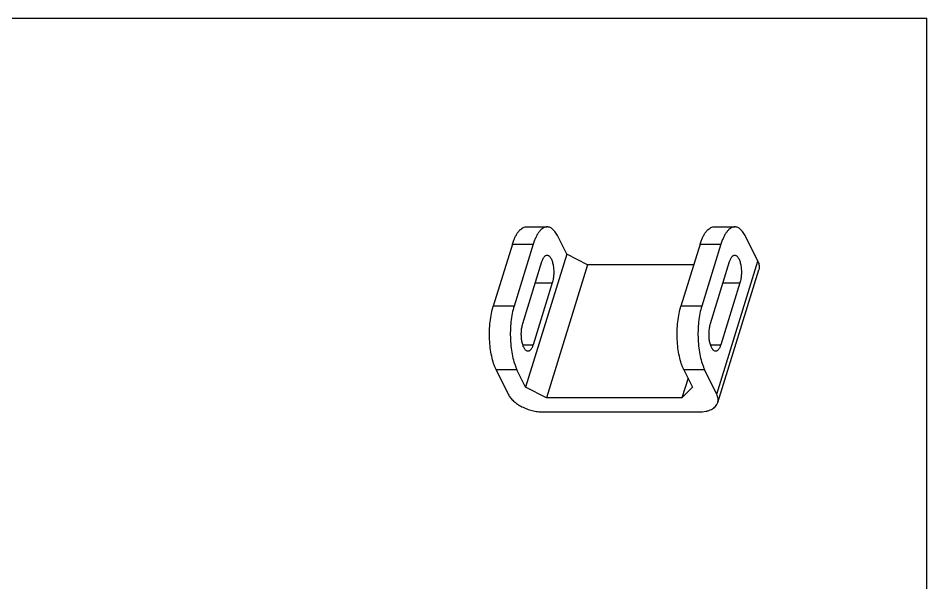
# Model space of a CAD drawing. Header units: millimetres. Extents: x 0 to 297, y 0 to 210.
# Drawn here: x 136.5 to 297, y 110.2 to 210 of the extents above; entities that cross this region are included whole.
import ezdxf

# ---------------------------------------------------------------- set-up
doc = ezdxf.new("R2010")
doc.units = ezdxf.units.MM
doc.header["$LTSCALE"] = 0.64311
doc.header["$MEASUREMENT"] = 0
doc.layers.get('0').update_dxf_attribs({"linetype": 'CONTINUOUS'})

msp = doc.modelspace()

# ---------------------------------------------------------------- linework, layer by layer
at = {"color": 7, "linetype": 'Continuous'}
for p, q in [((0, 210), (297, 210)), ((297, 0), (297, 210)), ((226.232, 173.107), (229.916, 173.107)), ((259.39, 173.107), (263.074, 173.107)), ((233.378, 168.266), (231.853, 171.374)), ((267.146, 167.023), (265.011, 171.374)), ((223.792, 170.08), (220.403, 159.114)), ((223.792, 170.08), (227.476, 170.08)), ((227.476, 170.08), (224.087, 159.114)), ((256.95, 170.08), (253.561, 159.114)), ((256.95, 170.08), (260.634, 170.08)), ((260.634, 170.08), (257.245, 159.114)), ((225.612, 156.006), (229.001, 166.972)), ((233.378, 168.266), (226.116, 144.766)), ((237.056, 166.401), (233.378, 168.266)), ((258.77, 156.006), (262.159, 166.972)), ((259.884, 143.523), (267.146, 167.023)), ((237.056, 166.401), (229.794, 142.901)), ((255.813, 166.401), (237.056, 166.401)), ((260.056, 142.047), (267.318, 165.547)), ((230.831, 163.243), (227.442, 152.276)), ((227.849, 163.243), (230.831, 163.243)), ((263.99, 163.243), (260.601, 152.276)), ((261.007, 163.243), (263.99, 163.243)), ((224.087, 159.114), (220.403, 159.114)), ((257.245, 159.114), (253.561, 159.114)), ((225.62, 152.276), (227.442, 152.276)), ((258.778, 152.276), (260.601, 152.276)), ((220.907, 147.874), (223.042, 143.523)), ((224.591, 147.874), (220.907, 147.874)), ((226.116, 144.766), (224.591, 147.874)), ((257.749, 147.874), (254.065, 147.874)), ((254.065, 147.874), (255.59, 144.766)), ((259.884, 143.523), (257.749, 147.874)), ((254.81, 146.356), (253.742, 142.901)), ((229.794, 142.901), (226.116, 144.766)), ((255.59, 144.766), (253.742, 142.901)), ((253.742, 142.901), (229.794, 142.901)), ((229.172, 140.415), (256.804, 140.415))]:
    msp.add_line(p, q, dxfattribs=at)
at = {"color": 7, "linetype": 'Continuous', "extrusion": (0, 0, 25.4)}
for points, knots in [([(223.792, 170.08), (223.862, 170.307), (224.01, 170.738), (224.268, 171.339), (224.551, 171.863), (224.855, 172.303), (225.178, 172.654), (225.517, 172.911), (225.869, 173.071), (226.114, 173.107), (226.232, 173.107)], [0, 0, 0, 0, 0.1727689, 0.3318957, 0.476357, 0.6058537, 0.7207724, 0.8225759, 0.9141492, 1, 1, 1, 1]), ([(229.916, 173.107), (229.798, 173.107), (229.554, 173.071), (229.201, 172.911), (228.862, 172.654), (228.539, 172.303), (228.235, 171.863), (227.952, 171.339), (227.694, 170.738), (227.546, 170.307), (227.476, 170.08)], [0, 0, 0, 0, 0.0858508, 0.1774241, 0.2792276, 0.3941463, 0.523643, 0.6681043, 0.8272311, 1, 1, 1, 1]), ([(231.853, 171.374), (231.787, 171.508), (231.652, 171.762), (231.43, 172.111), (231.197, 172.411), (230.954, 172.661), (230.703, 172.858), (230.445, 173.001), (230.182, 173.088), (230.004, 173.108), (229.916, 173.107)], [0, 0, 0, 0, 0.1639413, 0.3154414, 0.4544015, 0.5813415, 0.6973087, 0.803986, 0.9038197, 1, 1, 1, 1]), ([(256.95, 170.08), (257.02, 170.307), (257.168, 170.738), (257.426, 171.339), (257.709, 171.863), (258.013, 172.303), (258.336, 172.654), (258.675, 172.911), (259.028, 173.071), (259.272, 173.107), (259.39, 173.107)], [0, 0, 0, 0, 0.1727689, 0.3318957, 0.476357, 0.6058537, 0.7207724, 0.8225759, 0.9141492, 1, 1, 1, 1]), ([(263.074, 173.107), (262.956, 173.107), (262.712, 173.071), (262.359, 172.911), (262.02, 172.654), (261.698, 172.303), (261.393, 171.863), (261.11, 171.339), (260.852, 170.738), (260.704, 170.307), (260.634, 170.08)], [0, 0, 0, 0, 0.0858508, 0.1774241, 0.2792276, 0.3941463, 0.523643, 0.6681043, 0.8272311, 1, 1, 1, 1]), ([(265.011, 171.374), (264.945, 171.508), (264.81, 171.762), (264.588, 172.111), (264.355, 172.411), (264.112, 172.661), (263.861, 172.858), (263.604, 173.001), (263.341, 173.088), (263.162, 173.108), (263.074, 173.107)], [0, 0, 0, 0, 0.1639413, 0.3154414, 0.4544015, 0.5813415, 0.6973087, 0.803986, 0.9038197, 1, 1, 1, 1]), ([(229.001, 166.972), (229.052, 167.135), (229.138, 167.366), (229.286, 167.641), (229.4, 167.806), (229.521, 167.937), (229.648, 168.034), (229.78, 168.094), (229.872, 168.108), (229.916, 168.107)], [0, 0, 0, 0, 0.3317541, 0.4762703, 0.6057729, 0.7207119, 0.8225393, 0.9141286, 1, 1, 1, 1]), ([(229.916, 168.107), (229.972, 168.107), (230.088, 168.085), (230.252, 167.991), (230.406, 167.842), (230.549, 167.641), (230.679, 167.393), (230.795, 167.1), (230.893, 166.769), (231.003, 166.273), (231.083, 165.604), (231.092, 164.784), (231.016, 163.988), (230.904, 163.479), (230.831, 163.243)], [0, 0, 0, 0, 0.0311715, 0.0654673, 0.1050765, 0.1511122, 0.2038831, 0.2631508, 0.3283183, 0.3985328, 0.5497406, 0.7072321, 0.8606098, 1, 1, 1, 1]), ([(262.159, 166.972), (262.21, 167.135), (262.296, 167.366), (262.444, 167.641), (262.558, 167.806), (262.679, 167.937), (262.806, 168.034), (262.939, 168.094), (263.03, 168.108), (263.075, 168.107)], [0, 0, 0, 0, 0.3317541, 0.4762703, 0.6057729, 0.7207119, 0.8225393, 0.9141286, 1, 1, 1, 1]), ([(263.075, 168.107), (263.13, 168.107), (263.247, 168.085), (263.41, 167.991), (263.564, 167.842), (263.707, 167.641), (263.837, 167.393), (263.953, 167.1), (264.052, 166.769), (264.161, 166.273), (264.241, 165.604), (264.251, 164.784), (264.174, 163.988), (264.063, 163.479), (263.99, 163.243)], [0, 0, 0, 0, 0.0311715, 0.0654673, 0.1050765, 0.1511122, 0.2038831, 0.2631508, 0.3283183, 0.3985328, 0.5497406, 0.7072321, 0.8606098, 1, 1, 1, 1]), ([(267.146, 167.023), (267.207, 166.899), (267.307, 166.651), (267.391, 166.27), (267.399, 165.898), (267.353, 165.66), (267.318, 165.547)], [0, 0, 0, 0, 0.2715331, 0.5255467, 0.7663022, 1, 1, 1, 1]), ([(220.907, 147.874), (220.823, 148.044), (220.665, 148.403), (220.38, 149.191), (220.09, 150.29), (219.854, 151.717), (219.728, 153.235), (219.718, 154.788), (219.825, 156.316), (220.043, 157.761), (220.269, 158.681), (220.403, 159.114)], [0, 0, 0, 0, 0.049415, 0.1026524, 0.219196, 0.3465392, 0.4807853, 0.6176297, 0.7526191, 0.8813978, 1, 1, 1, 1]), ([(224.087, 159.114), (223.953, 158.681), (223.727, 157.761), (223.509, 156.316), (223.402, 154.788), (223.412, 153.235), (223.538, 151.717), (223.774, 150.29), (224.064, 149.191), (224.349, 148.403), (224.508, 148.044), (224.591, 147.874)], [0, 0, 0, 0, 0.1186022, 0.2473809, 0.3823703, 0.5192147, 0.6534608, 0.780804, 0.8973476, 0.950585, 1, 1, 1, 1]), ([(254.065, 147.874), (253.982, 148.044), (253.823, 148.403), (253.538, 149.191), (253.248, 150.29), (253.012, 151.717), (252.886, 153.235), (252.876, 154.788), (252.983, 156.316), (253.201, 157.761), (253.427, 158.681), (253.561, 159.114)], [0, 0, 0, 0, 0.049415, 0.1026524, 0.219196, 0.3465392, 0.4807853, 0.6176297, 0.7526191, 0.8813978, 1, 1, 1, 1]), ([(257.245, 159.114), (257.111, 158.681), (256.886, 157.761), (256.667, 156.316), (256.561, 154.788), (256.57, 153.235), (256.696, 151.717), (256.933, 150.29), (257.222, 149.191), (257.508, 148.403), (257.666, 148.044), (257.749, 147.874)], [0, 0, 0, 0, 0.1186022, 0.2473809, 0.3823703, 0.5192147, 0.6534608, 0.780804, 0.8973476, 0.950585, 1, 1, 1, 1]), ([(226.527, 151.141), (226.472, 151.141), (226.355, 151.163), (226.191, 151.257), (226.038, 151.406), (225.895, 151.607), (225.765, 151.856), (225.649, 152.148), (225.55, 152.479), (225.441, 152.976), (225.36, 153.644), (225.351, 154.465), (225.428, 155.261), (225.539, 155.77), (225.612, 156.006)], [0, 0, 0, 0, 0.0311715, 0.0654673, 0.1050765, 0.1511122, 0.2038831, 0.2631508, 0.3283183, 0.3985328, 0.5497406, 0.7072321, 0.8606098, 1, 1, 1, 1]), ([(259.685, 151.141), (259.63, 151.141), (259.513, 151.163), (259.35, 151.257), (259.196, 151.406), (259.053, 151.607), (258.923, 151.856), (258.807, 152.148), (258.708, 152.479), (258.599, 152.976), (258.518, 153.644), (258.509, 154.465), (258.586, 155.261), (258.697, 155.77), (258.77, 156.006)], [0, 0, 0, 0, 0.0311715, 0.0654673, 0.1050765, 0.1511122, 0.2038831, 0.2631508, 0.3283183, 0.3985328, 0.5497406, 0.7072321, 0.8606098, 1, 1, 1, 1]), ([(227.442, 152.276), (227.392, 152.113), (227.306, 151.882), (227.158, 151.608), (227.044, 151.443), (226.922, 151.311), (226.795, 151.214), (226.663, 151.155), (226.571, 151.141), (226.527, 151.141)], [0, 0, 0, 0, 0.3317541, 0.4762703, 0.6057729, 0.7207119, 0.8225393, 0.9141286, 1, 1, 1, 1]), ([(260.601, 152.276), (260.55, 152.113), (260.464, 151.882), (260.316, 151.608), (260.202, 151.443), (260.081, 151.311), (259.954, 151.214), (259.821, 151.155), (259.73, 151.141), (259.685, 151.141)], [0, 0, 0, 0, 0.3317541, 0.4762703, 0.6057729, 0.7207119, 0.8225393, 0.9141286, 1, 1, 1, 1]), ([(223.042, 143.523), (223.147, 143.308), (223.427, 142.88), (223.98, 142.301), (224.67, 141.769), (225.472, 141.303), (226.354, 140.92), (227.285, 140.635), (228.23, 140.458), (228.862, 140.415), (229.172, 140.415)], [0, 0, 0, 0, 0.1002602, 0.2118774, 0.3337768, 0.4637222, 0.5987438, 0.7354557, 0.8703281, 1, 1, 1, 1]), ([(260.056, 142.047), (260.091, 142.16), (260.137, 142.398), (260.129, 142.77), (260.045, 143.151), (259.945, 143.399), (259.884, 143.523)], [0, 0, 0, 0, 0.2336978, 0.4744533, 0.7284669, 1, 1, 1, 1]), ([(256.804, 140.415), (257.196, 140.415), (257.769, 140.463), (258.481, 140.65), (258.943, 140.838), (259.34, 141.074), (259.664, 141.357), (259.91, 141.682), (260.018, 141.924), (260.056, 142.047)], [0, 0, 0, 0, 0.302976, 0.4409054, 0.5689266, 0.6872686, 0.7970355, 0.9002894, 1, 1, 1, 1])]:
    msp.add_open_spline(points, degree=3, knots=knots, dxfattribs=at)

doc.saveas('drawing.dxf')
